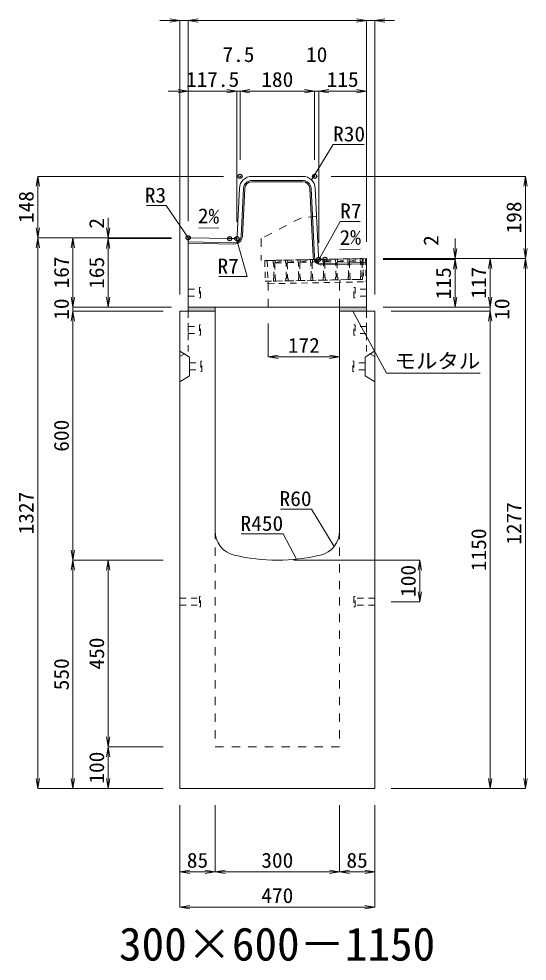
# Model space of a CAD drawing. Units: millimetres at full size. Extents: x -22536 to 51867, y -19720 to 38340.
# Drawn here: x 9276 to 10503, y 3534 to 5805 of the extents above; entities that cross this region are included whole.
import ezdxf
from ezdxf.enums import TextEntityAlignment as Align

# ---------------------------------------------------------------- set-up
doc = ezdxf.new("R2010")
doc.units = ezdxf.units.MM
doc.header["$LTSCALE"] = 20
doc.header["$PDMODE"] = 32
doc.header["$PDSIZE"] = 10
doc.linetypes.add('USER1', pattern=[2, 1, -1])
doc.linetypes.add('USER2', pattern=[1.35, 0.75, -0.6])
for name, color, linetype, lineweight in [('インサート', 3, 'USER2', 9), ('グレーチング', 7, 'USER2', 5), ('モルタル', 7, 'Continuous', 9), ('受枠', 3, 'USER2', 9), ('寸法線', 7, 'Continuous', 13), ('引出線', 4, 'Continuous', 13), ('本体', 2, 'Continuous', 13), ('目地', 132, 'Continuous', 5)]:
    doc.layers.add(name, color=color, linetype=linetype, lineweight=lineweight)
doc.layers.add('作業エリア', color=11, linetype='Continuous')
doc.layers.add('文字', color=7, linetype='Continuous')
doc.styles.add('ＭＳ 明朝', font='')
doc.styles.get('ＭＳ 明朝').set_extended_font_data('MS Mincho')

# ---------------------------------------------------------------- blocks, each defined once
blk = doc.blocks.new('open_arrow')
at = {"color": 0, "linetype": 'Continuous', "lineweight": -2}
blk.add_lwpolyline([(7.5, 1.25), (0, 0), (7.5, -1.25)], dxfattribs=at)

msp = doc.modelspace()

# ---------------------------------------------------------------- hatches: boundary and pattern name
at = {"layer": 'モルタル'}
for points in [[(9750, 5100), (9750, 5110), (9685, 5110), (9685, 5100)], [(10115, 5100), (10115, 5110), (10050, 5110), (10050, 5100)]]:
    msp.add_hatch(color=256, dxfattribs=at).paths.add_polyline_path(points)

# ---------------------------------------------------------------- linework, layer by layer
at = {"layer": 'インサート'}
for p, q in [((9715, 5157.5), (9712, 5157.5)), ((9712, 5157.5), (9712, 5132.5)), ((9715, 5132.5), (9715, 5157.5)), ((10085, 5157.5), (10088, 5157.5)), ((10085, 5132.5), (10085, 5157.5)), ((10088, 5157.5), (10088, 5132.5)), ((9685, 5153.5), (9712, 5153.5)), ((9685, 5153.5), (9685, 5136.5)), ((9685, 5136.5), (9712, 5136.5)), ((9712, 5132.5), (9715, 5132.5)), ((10088, 5132.5), (10085, 5132.5)), ((10115, 5153.5), (10088, 5153.5)), ((10115, 5136.5), (10088, 5136.5)), ((10115, 5153.5), (10115, 5136.5)), ((9715, 5067.5), (9712, 5067.5)), ((9712, 5067.5), (9712, 5042.5)), ((9715, 5042.5), (9715, 5067.5)), ((10085, 5067.5), (10088, 5067.5)), ((10085, 5042.5), (10085, 5067.5)), ((10088, 5067.5), (10088, 5042.5)), ((9685, 5063.5), (9712, 5063.5)), ((9685, 5063.5), (9685, 5046.5)), ((9685, 5046.5), (9712, 5046.5)), ((9712, 5042.5), (9715, 5042.5)), ((10088, 5042.5), (10085, 5042.5)), ((10115, 5063.5), (10088, 5063.5)), ((10115, 5046.5), (10088, 5046.5)), ((10115, 5063.5), (10115, 5046.5)), ((9688.2, 4975.5), (9715.2, 4975.5)), ((9688.2, 4975.5), (9688.2, 4958.5)), ((9718.2, 4979.5), (9715.2, 4979.5)), ((9715.2, 4979.5), (9715.2, 4954.5)), ((9718.2, 4954.5), (9718.2, 4979.5)), ((10081.8, 4979.5), (10084.8, 4979.5)), ((10081.8, 4954.5), (10081.8, 4979.5)), ((10084.8, 4979.5), (10084.8, 4954.5)), ((10111.8, 4975.5), (10084.8, 4975.5)), ((10111.8, 4975.5), (10111.8, 4958.5)), ((9688.2, 4958.5), (9715.2, 4958.5)), ((9715.2, 4954.5), (9718.2, 4954.5)), ((10084.8, 4954.5), (10081.8, 4954.5)), ((10111.8, 4958.5), (10084.8, 4958.5)), ((9665, 4408.5), (9712, 4408.5)), ((9665, 4408.5), (9665, 4391.5)), ((9715, 4412.5), (9712, 4412.5)), ((9712, 4412.5), (9712, 4387.5)), ((9715, 4387.5), (9715, 4412.5)), ((10088, 4412.5), (10085, 4412.5)), ((10085, 4412.5), (10085, 4387.5)), ((10088, 4387.5), (10088, 4412.5)), ((10135, 4408.5), (10088, 4408.5)), ((10135, 4391.5), (10135, 4408.5)), ((9665, 4391.5), (9712, 4391.5)), ((9712, 4387.5), (9715, 4387.5)), ((10085, 4387.5), (10088, 4387.5)), ((10135, 4391.5), (10088, 4391.5))]:
    msp.add_line(p, q, dxfattribs=at)
at = {"layer": 'グレーチング'}
for p, q in [((9889.92, 5222.5), (10104.88, 5226.8)), ((9895.04, 5216.6), (9919.92, 5223.1)), ((9925.04, 5217.2), (9949.91, 5223.7)), ((9955.03, 5217.8), (9979.91, 5224.3)), ((9985.03, 5218.4), (10009.9, 5224.9)), ((10015.02, 5219), (10039.89, 5225.5)), ((10045.01, 5219.6), (10069.89, 5226.1)), ((10075.01, 5220.2), (10099.88, 5226.7)), ((9895.04, 5216.6), (9920.04, 5217.1)), ((9925.04, 5217.2), (9950.03, 5217.7)), ((9955.03, 5217.8), (9980.03, 5218.3)), ((9985.03, 5218.4), (10010.02, 5218.9)), ((10015.02, 5219), (10040.01, 5219.5)), ((10045.01, 5219.6), (10070.01, 5220.1)), ((10075.01, 5220.2), (10100, 5220.7)), ((9890.92, 5172.51), (10105.88, 5176.81))]:
    msp.add_line(p, q, dxfattribs=at)
for points in [[(9919.92, 5223.1), (9924.92, 5223.2), (9925.04, 5217.2), (9924.06, 5216.18), (9924.78, 5180.19), (9925.8, 5179.21), (9925.92, 5173.21), (9920.92, 5173.11), (9920.8, 5179.11), (9921.78, 5180.13), (9921.06, 5216.12), (9920.04, 5217.1)], [(9949.91, 5223.7), (9954.91, 5223.8), (9955.03, 5217.8), (9954.05, 5216.78), (9954.77, 5180.79), (9955.79, 5179.81), (9955.91, 5173.81), (9950.91, 5173.71), (9950.79, 5179.71), (9951.77, 5180.73), (9951.05, 5216.72), (9950.03, 5217.7)], [(9979.91, 5224.3), (9984.91, 5224.4), (9985.03, 5218.4), (9984.05, 5217.38), (9984.77, 5181.39), (9985.79, 5180.41), (9985.91, 5174.41), (9980.91, 5174.31), (9980.79, 5180.31), (9981.77, 5181.33), (9981.05, 5217.32), (9980.03, 5218.3)], [(10009.9, 5224.9), (10014.9, 5225), (10015.02, 5219), (10014.04, 5217.98), (10014.76, 5181.99), (10015.78, 5181.01), (10015.9, 5175.01), (10010.9, 5174.91), (10010.78, 5180.91), (10011.76, 5181.93), (10011.04, 5217.92), (10010.02, 5218.9)], [(10039.89, 5225.5), (10044.89, 5225.6), (10045.01, 5219.6), (10044.03, 5218.58), (10044.75, 5182.59), (10045.77, 5181.61), (10045.89, 5175.61), (10040.89, 5175.51), (10040.77, 5181.51), (10041.75, 5182.53), (10041.03, 5218.52), (10040.01, 5219.5)], [(10069.89, 5226.1), (10074.89, 5226.2), (10075.01, 5220.2), (10074.03, 5219.18), (10074.75, 5183.19), (10075.77, 5182.21), (10075.89, 5176.21), (10070.89, 5176.11), (10070.77, 5182.11), (10071.75, 5183.13), (10071.03, 5219.12), (10070.01, 5220.1)], [(10099.88, 5226.7), (10104.88, 5226.8), (10105, 5220.8), (10104.02, 5219.78), (10104.74, 5183.79), (10105.76, 5182.81), (10105.88, 5176.81), (10100.88, 5176.71), (10100.76, 5182.71), (10101.74, 5183.73), (10101.02, 5219.72), (10100, 5220.7)], [(9889.92, 5222.5), (9894.92, 5222.6), (9895.04, 5216.6), (9894.06, 5215.58), (9894.78, 5179.59), (9895.8, 5178.61), (9895.92, 5172.61), (9890.92, 5172.51), (9890.8, 5178.51), (9891.78, 5179.53), (9891.06, 5215.52), (9890.04, 5216.5)]]:
    msp.add_lwpolyline(points, close=True, dxfattribs=at)
at = {"layer": 'モルタル'}
for points in [[(9685, 5110), (9750, 5110), (9750, 5100), (9685, 5100)], [(10050, 5110), (10115, 5110), (10115, 5100), (10050, 5100)]]:
    msp.add_lwpolyline(points, close=True, dxfattribs=at)
at = {"layer": '作業エリア'}
for p in [(9810, 5425), (9990, 5425), (9685, 5277), (9785, 5275), (9802.5, 5275), (10000, 5225), (10015, 5225)]:
    msp.add_point(p, dxfattribs=at)
at = {"layer": '受枠'}
for p, q in [((9869.93, 5222.1), (10112.88, 5226.96)), ((10106.88, 5226.84), (10107.88, 5176.85)), ((10112.88, 5226.96), (10114, 5170.97)), ((9869.93, 5222.1), (9870.93, 5172.11)), ((9875.93, 5222.22), (9877.05, 5166.23)), ((9870.93, 5172.11), (10107.88, 5176.85)), ((9877.05, 5166.23), (10114, 5170.97)), ((10050.89, 5175.71), (10051.01, 5169.71))]:
    msp.add_line(p, q, dxfattribs=at)
at = {"layer": '寸法線'}
for p, q in [((9733, 5800.58), (9617, 5800.58)), ((9665, 5140), (9665, 5800.58)), ((9685, 5800.58), (10115, 5800.58)), ((9685, 5317), (9685, 5800.58)), ((9685, 5317), (9685, 5800.58)), ((10067, 5800.58), (10183, 5800.58)), ((10115, 5267), (10115, 5800.58)), ((10115, 5267), (10115, 5800.58)), ((10135, 5140), (10135, 5800.58)), ((9637, 5630.58), (9802.5, 5630.58)), ((9685, 5317), (9685, 5630.58)), ((9754.5, 5630.58), (9858, 5630.58)), ((9802.5, 5315), (9802.5, 5630.58)), ((9802.5, 5315), (9802.5, 5630.58)), ((9810, 5465), (9810, 5630.58)), ((9810, 5630.58), (9990, 5630.58)), ((9810, 5465), (9810, 5630.58)), ((9942, 5630.58), (10048, 5630.58)), ((9990, 5465), (9990, 5630.58)), ((9990, 5465), (9990, 5630.58)), ((10000, 5265), (10000, 5630.58)), ((10000, 5630.58), (10115, 5630.58)), ((10000, 5265), (10000, 5630.58)), ((10115, 5267), (10115, 5630.58)), ((9322.06, 5425), (9322.06, 5277)), ((9770, 5425), (9322.06, 5425)), ((10030, 5425), (10498.78, 5425)), ((10498.78, 5425), (10498.78, 5227)), ((9492.06, 5325), (9492.06, 5227)), ((9645, 5277), (9322.06, 5277)), ((9322.06, 3950), (9322.06, 5277)), ((9645, 5277), (9322.06, 5277)), ((9407.06, 5277), (9407.06, 5110)), ((9645, 5277), (9407.06, 5277)), ((9645, 5277), (9492.06, 5277)), ((9645, 5275), (9492.06, 5275)), ((9492.06, 5275), (9492.06, 5110)), ((9645, 5275), (9492.06, 5275)), ((10328.78, 5275), (10328.78, 5177)), ((10155, 5227), (10328.78, 5227)), ((10155, 5227), (10413.78, 5227)), ((10155, 5227), (10498.78, 5227)), ((10155, 5227), (10498.78, 5227)), ((10155, 5225), (10328.78, 5225)), ((10155, 5225), (10328.78, 5225)), ((10328.78, 5225), (10328.78, 5110)), ((10413.78, 5227), (10413.78, 5110)), ((10498.78, 5227), (10498.78, 3950)), ((9407.06, 5158), (9407.06, 5052)), ((10413.78, 5158), (10413.78, 5052)), ((9645, 5110), (9407.06, 5110)), ((9645, 5110), (9407.06, 5110)), ((9645, 5110), (9492.06, 5110)), ((10155, 5110), (10328.78, 5110)), ((10155, 5110), (10413.78, 5110)), ((10155, 5110), (10413.78, 5110)), ((9625, 5100), (9407.06, 5100)), ((9407.06, 5100), (9407.06, 4500)), ((9625, 5100), (9407.06, 5100)), ((10175, 5100), (10413.78, 5100)), ((10175, 5100), (10413.78, 5100)), ((10413.78, 5100), (10413.78, 3950)), ((9878, 5070), (9878, 4989.77)), ((9878, 4989.77), (10050, 4989.77)), ((9625, 4500), (9407.06, 4500)), ((9407.06, 3950), (9407.06, 4500)), ((9625, 4500), (9407.06, 4500)), ((9492.06, 4500), (9492.06, 4050)), ((9625, 4500), (9492.06, 4500)), ((9940, 4500), (10243.78, 4500)), ((10243.78, 4500), (10243.78, 4400)), ((10175, 4400), (10243.78, 4400)), ((9625, 4050), (9492.06, 4050)), ((9492.06, 4050), (9492.06, 3950)), ((9625, 4050), (9492.06, 4050)), ((9625, 3950), (9322.06, 3950)), ((9625, 3950), (9407.06, 3950)), ((9625, 3950), (9492.06, 3950)), ((10175, 3950), (10413.78, 3950)), ((10175, 3950), (10498.78, 3950)), ((9665, 3910), (9665, 3748.84)), ((9665, 3910), (9665, 3663.84)), ((9750, 3910), (9750, 3748.84)), ((9750, 3910), (9750, 3748.84)), ((10050, 3910), (10050, 3748.84)), ((10050, 3910), (10050, 3748.84)), ((10135, 3910), (10135, 3748.84)), ((10135, 3910), (10135, 3663.84)), ((9665, 3748.84), (9750, 3748.84)), ((9750, 3748.84), (10050, 3748.84)), ((10050, 3748.84), (10135, 3748.84)), ((9665, 3663.84), (10135, 3663.84))]:
    msp.add_line(p, q, dxfattribs=at)
at = {"layer": '引出線'}
for points in [[(9982.14, 5416.74), (10034.6, 5502.07), (10109.27, 5502.07)], [(9685.9, 5276.08), (9631.83, 5354.5), (9584.11, 5354.5)], [(10001.83, 5226.93), (10051.86, 5316.53), (10099.79, 5316.53)], [(9759.18, 5300.18), (9710.44, 5301.15), (9759.18, 5300.18)], [(9800.67, 5276.93), (9827.18, 5183.56), (9759.25, 5183.56)], [(10050.86, 5248.59), (10099.57, 5249.56), (10050.83, 5248.59)], [(10082.5, 5100), (10163.13, 4950.97), (10389.05, 4950.97)], [(10037.07, 4533.32), (9982.66, 4623.21), (9907.98, 4623.21)], [(9946.44, 4502.4), (9914.22, 4563.55), (9813.21, 4563.55)]]:
    msp.add_lwpolyline(points, dxfattribs=at)
at = {"layer": '本体'}
for p, q in [((9838.54, 5425), (9961.46, 5425)), ((9802.83, 5281.65), (9808.57, 5396.5)), ((9999.67, 5231.65), (9991.43, 5396.5)), ((9685, 5110), (9685, 5273.94)), ((9688.06, 5276.94), (9785, 5275)), ((9785, 5275), (9795.84, 5275)), ((10015, 5225), (10006.66, 5225)), ((10115, 5227), (10015, 5225)), ((10115, 5110), (10115, 5227)), ((9685, 5110), (10115, 5110)), ((9665, 5100), (9665, 3950)), ((9665, 5100), (9750, 5100)), ((9750, 5100), (9750, 4570.53)), ((10050, 5100), (10135, 5100)), ((10050, 5100), (10050, 4570.53)), ((10135, 5100), (10135, 3950)), ((9665, 3950), (10135, 3950))]:
    msp.add_line(p, q, dxfattribs=at)
at = {"layer": '本体', "linetype": 'USER1'}
for p, q in [((9958, 5325), (9861, 5275)), ((9994.85, 5328), (9958, 5325)), ((9861, 5275), (9861, 5221.92)), ((10015, 5225), (9861, 5221.92)), ((9878, 5110), (9878, 5172.25)), ((10050, 5110), (10050, 5175.69))]:
    msp.add_line(p, q, dxfattribs=at)
at = {"layer": '本体', "linetype": 'USER2', "lineweight": 9}
for p, q in [((9685, 5003), (9685, 5100)), ((10115, 5003), (10115, 5100)), ((9665, 4990.5), (9685, 5003)), ((10135, 4990.5), (10115, 5003))]:
    msp.add_line(p, q, dxfattribs=at)
at = {"layer": '本体', "lineweight": 9}
for p, q in [((9665, 5004), (9688.2, 4989.5)), ((10134.58, 5003.74), (10111.8, 4989.5)), ((9688.2, 4989.5), (9688.2, 4944.5)), ((10111.8, 4989.5), (10111.8, 4944.5)), ((9688.2, 4944.5), (9665, 4930)), ((10111.8, 4944.5), (10135, 4930))]:
    msp.add_line(p, q, dxfattribs=at)
at = {"layer": '本体', "linetype": 'USER1', "lineweight": 15}
for p, q in [((9750, 4570.53), (9750, 4050)), ((10050, 4570.53), (10050, 4050)), ((9750, 4050), (10050, 4050))]:
    msp.add_line(p, q, dxfattribs=at)
at = {"layer": '本体'}
for centre, radius, start, end in [((9838.54, 5395), 30, 90, 177.13759), ((9961.46, 5395), 30, 2.86241, 90), ((9688, 5273.94), 3, 88.85424, 180), ((9795.84, 5282), 7, 270, 357.13759), ((10006.66, 5232), 7, 182.86241, 270), ((9810, 4570.53), 60, 180, 256.65764), ((9990, 4570.53), 60, 283.34236, 0), ((9900, 4950), 450, 256.65764, 283.34236)]:
    msp.add_arc(centre, radius, start, end, dxfattribs=at)
at = {"layer": '目地'}
for p, q in [((9838.54, 5415), (9961.46, 5415)), ((9838.54, 5412), (9961.46, 5412)), ((9812.81, 5280.94), (9818.56, 5396)), ((9815.81, 5280.79), (9821.56, 5395.85)), ((9978.44, 5395.85), (9986.69, 5230.84)), ((9981.44, 5396), (9989.69, 5230.99)), ((9685, 5267), (9795.49, 5264.79)), ((9685, 5264), (9795.43, 5261.79)), ((10007.01, 5214.84), (10115, 5217)), ((10007.07, 5211.84), (10115, 5214))]:
    msp.add_line(p, q, dxfattribs=at)
for centre, radius, start, end in [((9838.54, 5395), 20, 90, 177.13759), ((9838.54, 5395), 17, 90, 177.13759), ((9961.46, 5395), 20, 2.86241, 90), ((9961.46, 5395), 17, 2.86241, 90), ((9795.83, 5281.78), 20, 268.85424, 357.13759), ((9795.83, 5281.78), 17, 268.85424, 357.13759), ((10006.67, 5231.83), 20, 182.86241, 271.14576), ((10006.67, 5231.83), 17, 182.86241, 271.14576)]:
    msp.add_arc(centre, radius, start, end, dxfattribs=at)

# ---------------------------------------------------------------- block references
at = {"layer": '寸法線', "xscale": 3.2, "yscale": 3.2}
for p, rotation in [((9665, 5800.58), 180), ((10115, 5800.58), 180), ((10115, 5800.58), 180), ((9685, 5630.58), 180), ((9802.5, 5630.58), 180), ((9802.5, 5630.58), 180), ((9990, 5630.58), 180), ((9990, 5630.58), 180), ((10115, 5630.58), 180), ((9322.06, 5425), 270), ((10498.78, 5425), 270), ((9322.06, 5277), 90), ((9492.06, 5277), 90), ((9322.06, 5277), 270), ((9407.06, 5277), 270), ((9492.06, 5275), 270), ((9492.06, 5275), 270), ((10328.78, 5227), 90), ((10498.78, 5227), 90), ((10328.78, 5225), 270), ((10328.78, 5225), 270), ((10413.78, 5227), 270), ((10498.78, 5227), 270), ((9407.06, 5110), 90), ((9407.06, 5110), 90), ((9492.06, 5110), 90), ((10328.78, 5110), 90), ((10413.78, 5110), 90), ((10413.78, 5110), 90), ((9407.06, 5100), 270), ((9407.06, 5100), 270), ((10413.78, 5100), 270), ((10413.78, 5100), 270), ((10050, 4989.77), 180), ((9407.06, 4500), 90), ((9407.06, 4500), 270), ((9492.06, 4500), 270), ((10243.78, 4500), 270), ((10243.78, 4400), 90), ((9492.06, 4050), 90), ((9492.06, 4050), 270), ((9322.06, 3950), 90), ((9407.06, 3950), 90), ((9492.06, 3950), 90), ((10413.78, 3950), 90), ((10498.78, 3950), 90), ((9750, 3748.84), 180), ((10050, 3748.84), 180), ((10135, 3748.84), 180), ((10135, 3663.84), 180)]:
    msp.add_blockref('open_arrow', p, dxfattribs=dict(at, rotation=rotation))
for p in [(9685, 5800.58), (9685, 5800.58), (10135, 5800.58), (9810, 5630.58), (9810, 5630.58), (10000, 5630.58), (10000, 5630.58), (9878, 4989.77), (9665, 3748.84), (9750, 3748.84), (10050, 3748.84), (9665, 3663.84)]:
    msp.add_blockref('open_arrow', p, dxfattribs=at)
at = {"layer": '引出線', "xscale": 0.0533, "yscale": 0.0533}
for p, rotation in [((9982.14, 5416.74), 58.4), ((9759.18, 5300.18), 178.9), ((9685.9, 5276.08), 124.6), ((9800.67, 5276.93), 285.9), ((10050.86, 5248.59), 1.1), ((10001.83, 5226.93), 60.8), ((10082.5, 5100), 298.4), ((10037.07, 4533.32), 121.2), ((9946.44, 4502.4), 117.8)]:
    msp.add_blockref('open_arrow', p, dxfattribs=dict(at, rotation=rotation))

# ---------------------------------------------------------------- texts
at = {"layer": '寸法線', "style": 'ＭＳ 明朝', "width": 1.05}
for s, p in [('7.5', (9806.25, 5718.58)), ('10', (9995, 5718.58)), ('117.5', (9743.75, 5658.58)), ('180', (9900, 5658.58)), ('115', (10057.5, 5658.58)), ('172', (9964, 5017.77)), ('85', (9707.5, 3776.84)), ('300', (9900, 3776.84)), ('85', (10092.5, 3776.84)), ('470', (9900, 3691.84))]:
    msp.add_text(s, height=36.03, dxfattribs=at).set_placement(p, align=Align.MIDDLE_CENTER)
for s, p in [('148', (9294.06, 5351)), ('198', (10470.78, 5326)), ('2', (9464.06, 5311.82)), ('2', (10270.78, 5270.34)), ('167', (9379.06, 5193.5)), ('165', (9464.06, 5192.5)), ('115', (10300.78, 5167.5)), ('117', (10385.78, 5168.5)), ('10', (9379.06, 5105)), ('10', (10441.78, 5105)), ('600', (9379.06, 4800)), ('1327', (9294.06, 4613.5)), ('1277', (10470.78, 4588.5)), ('1150', (10385.78, 4525)), ('100', (10215.78, 4450)), ('450', (9464.06, 4275)), ('550', (9379.06, 4225)), ('100', (9464.06, 4000))]:
    msp.add_text(s, height=36.03, rotation=90, dxfattribs=at).set_placement(p, align=Align.MIDDLE_CENTER)
at = {"layer": '引出線', "style": 'ＭＳ 明朝', "width": 1.05}
for s, p in [('R30', (10034.6, 5545.27)), ('R7', (10051.86, 5359.73)), ('モルタル', (10183.13, 4998.08))]:
    msp.add_text(s, height=36.03, dxfattribs=at).set_placement(p, align=Align.TOP_LEFT)
for s, p in [('R3', (9631.83, 5397.7)), ('R7', (9807.18, 5226.76)), ('R60', (9982.66, 4666.41)), ('R450', (9914.22, 4606.75))]:
    msp.add_text(s, height=36.03, dxfattribs=at).set_placement(p, align=Align.TOP_RIGHT)
msp.add_text('2%', height=36.03, rotation=358.854, dxfattribs=at).set_placement((9760.12, 5347.07), align=Align.TOP_RIGHT)
msp.add_text('2%', height=36.03, rotation=1.146, dxfattribs=at).set_placement((10049.89, 5295.48), align=Align.TOP_LEFT)
at = {"layer": '文字', "style": 'ＭＳ 明朝'}
msp.add_text('300×600－1150', height=80.06, dxfattribs=at).set_placement((9899.52, 3575.03), align=Align.MIDDLE_CENTER)

doc.saveas('drawing.dxf')
